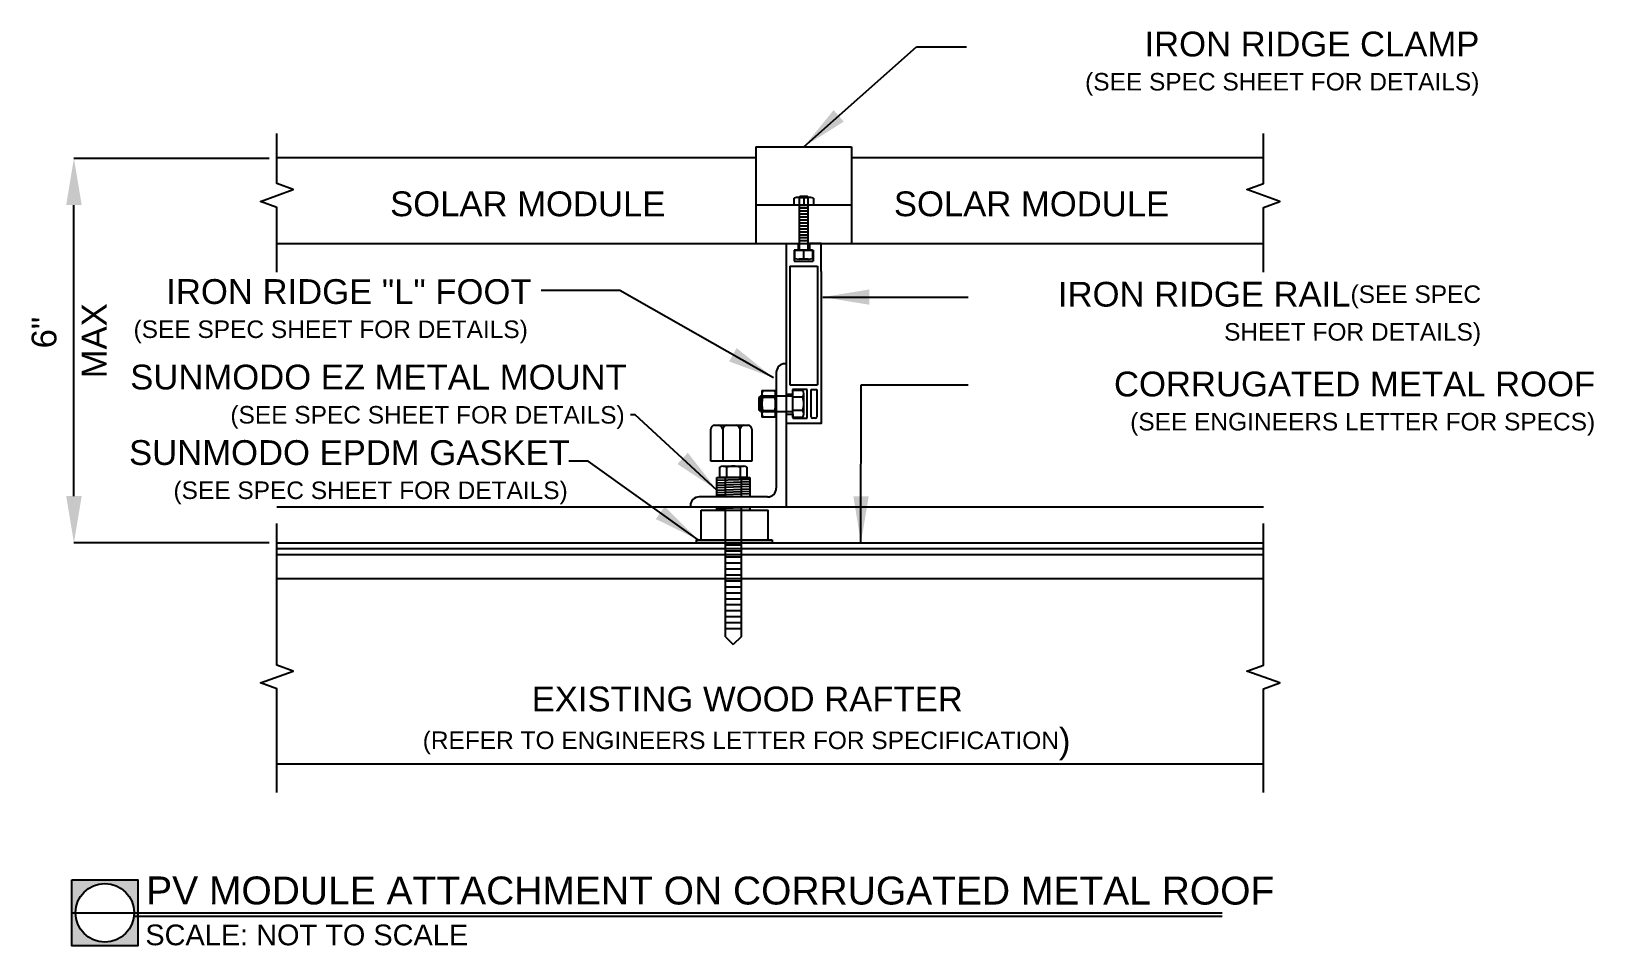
# Model space of a CAD drawing. Header units: feet. Extents: x 4340 to 4618, y 17057 to 17220.
import ezdxf

# ---------------------------------------------------------------- set-up
doc = ezdxf.new("R2010")
doc.units = ezdxf.units.FT
doc.header["$MEASUREMENT"] = 0
doc.layers.add('Z - ROOF', color=3, linetype='Continuous')
doc.layers.add('Z - TITLEBLOCK TXT', color=7, linetype='Continuous')
doc.styles.add('PAPER SPACE TXT', font='technic_.ttf', dxfattribs={"height": 0.125})
doc.styles.add('TITLE BBLOCK TEXT', font='ARIALUNI.TTF')
doc.dimstyles.new('PAPER SPACE', dxfattribs={"dimscale": 0, "dimtxt": 0.125, "dimasz": 0.125, "dimexe": 0, "dimexo": 0.020508, "dimgap": 0.041992, "dimtad": 1, "dimdec": 4, "dimzin": 3, "dimdsep": 46, "dimlunit": 4, "dimtxsty": 'PAPER SPACE TXT', "dimcen": 0.125, "dimclrd": 1, "dimclre": 1, "dimclrt": 7, "dimadec": 0, "dimazin": 0, "dimtfac": 1, "dimtdec": 4, "dimtofl": 0, "dimtmove": 2, "dimatfit": 3, "dimfxl": 1, "dimfrac": 2, "dimtolj": 1, "dimtzin": 0, "dimarcsym": 1})

msp = doc.modelspace()

# ---------------------------------------------------------------- hatches: boundary and pattern name
h = msp.add_hatch(color=6)
h.dxf.hatch_style = 1
h.paths.add_polyline_path([(4358.66, 17068.76), (4346.87, 17068.76), (4346.87, 17056.97), (4358.66, 17056.97)])
h.paths.add_polyline_path([(4358, 17062.86, -1), (4347.53, 17062.86, -1)], flags=16)

# ---------------------------------------------------------------- linework, layer by layer
for p, q in [((4468.9, 17199.53), (4468.9, 17182.29)), ((4468.9, 17199.53), (4485.93, 17199.53)), ((4485.93, 17199.53), (4485.93, 17182.29)), ((4485.93, 17189.11), (4468.9, 17189.11)), ((4476.4, 17182.31), (4476.4, 17181.07)), ((4478.43, 17182.31), (4478.43, 17181.07)), ((4476.4, 17181.07), (4475.72, 17181.07)), ((4475.72, 17181.07), (4475.72, 17179.15)), ((4475.72, 17179.15), (4479.11, 17179.15)), ((4478.43, 17181.07), (4479.11, 17181.07)), ((4479.11, 17181.07), (4479.11, 17179.15)), ((4474.95, 17178.25), (4479.89, 17178.25)), ((4474.95, 17178.25), (4474.95, 17157.04)), ((4479.89, 17178.25), (4479.89, 17157.04)), ((4474.95, 17157.04), (4479.89, 17157.04)), ((4475.44, 17155.35), (4474.32, 17155.35)), ((4477.42, 17156.23), (4475.44, 17156.23)), ((4475.44, 17156.23), (4475.44, 17155.35)), ((4478.05, 17156.23), (4477.42, 17156.23)), ((4478.05, 17151.11), (4478.05, 17156.23)), ((4478.77, 17156.23), (4479.73, 17156.23)), ((4478.77, 17151.37), (4478.77, 17156.23)), ((4479.73, 17156.23), (4479.73, 17151.37)), ((4474.32, 17151.83), (4475.47, 17151.83)), ((4475.47, 17151.83), (4475.47, 17151.11)), ((4475.47, 17151.11), (4478.05, 17151.11)), ((4479.47, 17151.11), (4479.03, 17151.11)), ((4457.2, 17135.5), (4457.2, 17135.28))]:
    msp.add_line(p, q)
at = {"color": 6}
for p, q in [((4383.42, 17197.62), (4468.9, 17197.62)), ((4485.93, 17197.62), (4559.4, 17197.62)), ((4383.42, 17182.29), (4559.4, 17182.29)), ((4383.42, 17128.89), (4559.4, 17128.89)), ((4383.42, 17126.76), (4559.4, 17126.76)), ((4383.42, 17122.51), (4559.4, 17122.51)), ((4346.87, 17062.86), (4552.06, 17062.86))]:
    msp.add_line(p, q, dxfattribs=at)
at = {"color": 1}
for p, q in [((4476.55, 17190.49), (4478.28, 17190.49)), ((4476.66, 17190.61), (4476.78, 17190.73)), ((4476.66, 17190.49), (4476.66, 17190.61)), ((4478.17, 17190.61), (4476.66, 17190.61)), ((4476.66, 17189.11), (4476.66, 17190.49)), ((4476.78, 17190.73), (4478.05, 17190.73)), ((4477.42, 17190.39), (4477.42, 17189.11)), ((4478.17, 17190.61), (4478.05, 17190.73)), ((4478.17, 17190.61), (4478.17, 17190.49)), ((4478.17, 17190.49), (4478.17, 17189.11)), ((4476.66, 17181.07), (4476.66, 17189.11)), ((4476.66, 17189.11), (4478.17, 17189.11)), ((4478.17, 17188.58), (4476.66, 17188.58)), ((4478.17, 17188.05), (4476.66, 17188.05)), ((4478.17, 17187.52), (4476.66, 17187.52)), ((4478.17, 17189.11), (4478.17, 17181.07)), ((4478.17, 17186.99), (4476.66, 17186.99)), ((4478.17, 17186.45), (4476.66, 17186.45)), ((4478.17, 17185.92), (4476.66, 17185.92)), ((4478.17, 17185.39), (4476.66, 17185.39)), ((4476.66, 17181.07), (4476.66, 17185.21)), ((4478.17, 17184.86), (4476.66, 17184.86)), ((4478.17, 17185.21), (4478.17, 17181.07)), ((4478.17, 17184.32), (4476.66, 17184.32)), ((4478.17, 17183.79), (4476.66, 17183.79)), ((4478.17, 17183.26), (4476.66, 17183.26)), ((4478.17, 17182.73), (4476.66, 17182.73)), ((4479.01, 17181.07), (4475.82, 17181.07)), ((4475.82, 17179.61), (4475.82, 17181.07)), ((4475.82, 17181.07), (4479.01, 17181.07)), ((4478.21, 17179.49), (4476.62, 17179.49)), ((4477.42, 17179.61), (4477.42, 17181.07)), ((4479.01, 17181.07), (4479.01, 17179.61)), ((4474.32, 17160.82), (4474.09, 17160.82)), ((4474.32, 17135.28), (4474.32, 17160.82)), ((4472.53, 17159.26), (4472.53, 17138.62)), ((4469.68, 17155.05), (4469.4, 17154.78)), ((4469.4, 17154.78), (4469.4, 17152.57)), ((4469.94, 17155.05), (4469.68, 17155.05)), ((4469.68, 17152.29), (4469.68, 17155.05)), ((4469.94, 17156.07), (4469.94, 17151.28)), ((4469.94, 17155.46), (4469.94, 17155.47)), ((4474.32, 17155.05), (4469.94, 17155.05)), ((4470.11, 17154.87), (4472.25, 17154.87)), ((4472.42, 17156.07), (4472.42, 17151.28)), ((4475.44, 17155.05), (4474.32, 17155.05)), ((4477.26, 17154.87), (4475.44, 17154.87)), ((4477.45, 17151.87), (4477.45, 17155.47)), ((4469.68, 17152.29), (4469.4, 17152.57)), ((4469.68, 17152.29), (4469.94, 17152.29)), ((4469.94, 17152.29), (4474.32, 17152.29)), ((4469.94, 17151.88), (4469.94, 17151.88)), ((4470.11, 17152.47), (4472.25, 17152.47)), ((4474.32, 17152.29), (4475.44, 17152.29)), ((4477.26, 17152.47), (4475.44, 17152.47)), ((4463.05, 17142.56), (4466.68, 17142.56)), ((4463.47, 17137.06), (4463.47, 17140.52)), ((4463.65, 17142.36), (4463.65, 17140.52)), ((4466.08, 17142.36), (4466.08, 17140.52)), ((4466.26, 17140.52), (4466.26, 17137.06)), ((4470.97, 17137.06), (4458.76, 17137.06)), ((4463.47, 17132.35), (4463.47, 17135.28)), ((4466.26, 17135.28), (4466.26, 17132.35)), ((4463.47, 17112.12), (4463.47, 17132.35)), ((4466.26, 17132.35), (4466.26, 17112.12)), ((4383.42, 17127.83), (4559.4, 17127.83)), ((4466.26, 17128.42), (4463.47, 17128.42)), ((4466.26, 17127.35), (4463.47, 17127.35)), ((4466.26, 17126.29), (4463.47, 17126.29)), ((4466.26, 17125.23), (4463.47, 17125.23)), ((4466.26, 17124.16), (4463.47, 17124.16)), ((4466.26, 17123.1), (4463.47, 17123.1)), ((4466.26, 17122.03), (4463.47, 17122.03)), ((4466.26, 17120.97), (4463.47, 17120.97)), ((4466.26, 17119.9), (4463.47, 17119.9)), ((4466.26, 17118.84), (4463.47, 17118.84)), ((4466.26, 17117.78), (4463.47, 17117.78)), ((4466.26, 17116.71), (4463.47, 17116.71)), ((4466.26, 17115.65), (4463.47, 17115.65)), ((4466.26, 17114.58), (4463.47, 17114.58)), ((4466.26, 17113.52), (4463.47, 17113.52)), ((4463.47, 17112.12), (4464.86, 17110.72)), ((4466.26, 17112.12), (4464.86, 17110.72)), ((4383.42, 17089.44), (4559.4, 17089.44))]:
    msp.add_line(p, q, dxfattribs=at)
at = {"color": 3}
for p, q in [((4460.85, 17144.39), (4460.85, 17149.14)), ((4461.53, 17149.87), (4467.5, 17149.87)), ((4462.96, 17149.14), (4462.96, 17143.41)), ((4466.05, 17149.14), (4466.05, 17143.41)), ((4468.18, 17149.14), (4468.18, 17143.41)), ((4460.85, 17143.41), (4460.85, 17144.39)), ((4468.18, 17143.41), (4460.85, 17143.41)), ((4461.91, 17137.06), (4461.91, 17140.52)), ((4461.91, 17140.52), (4467.83, 17140.52)), ((4461.91, 17140.02), (4467.83, 17140.25)), ((4461.91, 17139.59), (4467.83, 17139.81)), ((4467.83, 17140.52), (4467.83, 17137.06)), ((4461.91, 17137.86), (4467.83, 17138.08)), ((4461.91, 17137.43), (4467.83, 17137.65)), ((4461.92, 17139.16), (4467.85, 17139.38)), ((4461.94, 17138.72), (4467.86, 17138.95)), ((4461.94, 17138.29), (4467.86, 17138.52)), ((4463.73, 17137.06), (4467.85, 17137.22)), ((4459.12, 17129.41), (4459.12, 17134.67)), ((4459.12, 17134.67), (4471.05, 17134.67)), ((4461.91, 17134.67), (4461.91, 17135.28)), ((4461.91, 17134.98), (4467.83, 17135.2)), ((4467.83, 17135.28), (4467.83, 17134.67)), ((4471.05, 17129.41), (4471.05, 17134.67)), ((4458.32, 17128.89), (4458.32, 17129.41)), ((4458.32, 17129.41), (4459.12, 17129.41)), ((4471.79, 17128.89), (4458.32, 17128.89)), ((4459.12, 17129.41), (4471.05, 17129.41)), ((4471.05, 17129.41), (4471.79, 17129.41)), ((4471.79, 17129.41), (4471.79, 17128.89))]:
    msp.add_line(p, q, dxfattribs=at)
at = {"color": 9}
msp.add_line((4383.42, 17135.28), (4559.4, 17135.28), dxfattribs=at)
at = {"color": 1}
for points in [[(4479.14, 17190.39), (4479.14, 17189.11), (4475.69, 17189.11), (4475.69, 17190.39)], [(4469.94, 17156.07), (4472.42, 17156.07)], [(4477.26, 17156.07), (4475.44, 17156.07), (4475.44, 17151.28), (4477.26, 17151.28)], [(4472.42, 17151.28), (4469.94, 17151.28)], [(4467.29, 17142.36), (4467.29, 17140.52), (4462.44, 17140.52), (4462.44, 17142.36)]]:
    msp.add_lwpolyline(points, dxfattribs=at)
for points in [[(4474.32, 17177.29), (4474.32, 17182.29), (4476.4, 17182.29)], [(4480.51, 17177.29), (4480.51, 17182.29), (4478.43, 17182.29)], [(4474.32, 17155.35), (4474.32, 17177.29)], [(4480.51, 17177.29), (4480.51, 17150.18), (4474.32, 17150.18), (4474.32, 17151.83)]]:
    msp.add_lwpolyline(points)
at = {"color": 6}
msp.add_lwpolyline([(4346.87, 17068.76), (4358.66, 17068.76), (4358.66, 17056.97), (4346.87, 17056.97)], close=True, dxfattribs=at)
msp.add_circle((4352.76, 17062.86), 5.23, dxfattribs=at)
at = {"color": 1}
for centre, radius, start, end in [((4476.55, 17186.89), 3.6, 76.1061, 103.8939), ((4478.28, 17186.89), 3.6, 76.1061, 103.8939), ((4476.62, 17182.2), 2.71, 252.8487, 287.1513), ((4478.21, 17182.2), 2.71, 252.8487, 287.1513), ((4474.09, 17159.26), 1.56, 90, 180), ((4471.1, 17155.47), 1.16, 149.0201, 210.9799), ((4474.34, 17153.67), 4.4, 164.2217, 195.7782), ((4471.25, 17155.47), 1.16, 329.0201, 30.9799), ((4468.01, 17153.67), 4.4, 344.2218, 15.7783), ((4476.43, 17155.47), 1.02, 324.1655, 35.8345), ((4473.65, 17153.67), 3.8, 341.6338, 18.3662), ((4471.1, 17151.88), 1.16, 149.0201, 210.9799), ((4471.25, 17151.88), 1.16, 329.0201, 30.9799), ((4476.43, 17151.88), 1.02, 324.1654, 35.8346), ((4463.05, 17141.52), 1.03, 54.1654, 125.8346), ((4464.86, 17138.72), 3.84, 71.6338, 108.3662), ((4466.68, 17141.52), 1.03, 54.1655, 125.8345), ((4458.76, 17135.5), 1.56, 90, 180), ((4470.97, 17138.62), 1.56, 270, 0)]:
    msp.add_arc(centre, radius, start, end, dxfattribs=at)
for centre, start, end in [((4479.03, 17151.37), 180, 270), ((4479.47, 17151.37), 270, 0)]:
    msp.add_arc(centre, 0.258, start, end)
at = {"color": 3}
for centre, start, end in [((4461.64, 17149.08), 98.1995, 175.7472), ((4462.17, 17149.08), 4.2528, 81.8005), ((4463.75, 17149.08), 98.1995, 175.7472), ((4465.26, 17149.08), 4.2528, 81.8005), ((4466.84, 17149.08), 98.1995, 175.7472), ((4467.39, 17149.08), 4.2528, 81.8005)]:
    msp.add_arc(centre, 0.794, start, end, dxfattribs=at)
at = {"layer": 'Z - ROOF', "color": 7, "linetype": 'Continuous', "flags": 128}
for points in [[(4383.42, 17177.16), (4383.42, 17188.73), (4380.5, 17189.8), (4386.34, 17191.92), (4383.42, 17192.99), (4383.42, 17201.93)], [(4559.4, 17177.16), (4559.4, 17188.73), (4562.32, 17189.8), (4556.48, 17191.92), (4559.4, 17192.99), (4559.4, 17201.93)], [(4383.42, 17084.3), (4383.42, 17102.79), (4380.5, 17103.86), (4386.34, 17105.98), (4383.42, 17107.05), (4383.42, 17132.31)], [(4559.4, 17084.3), (4559.4, 17102.79), (4562.32, 17103.86), (4556.48, 17105.98), (4559.4, 17107.05), (4559.4, 17132.31)]]:
    msp.add_lwpolyline(points, dxfattribs=at)
at = {"layer": 'Z - TITLEBLOCK TXT', "color": 1}
for p, q in [((4382.06, 17197.46), (4347.25, 17197.46)), ((4347.25, 17137.22), (4347.25, 17189.13)), ((4382.06, 17128.89), (4347.25, 17128.89))]:
    msp.add_line(p, q, dxfattribs=at)
at = {"layer": 'Z - TITLEBLOCK TXT', "color": 251, "linetype": 'Continuous'}
msp.add_line((4358, 17062.27), (4552.06, 17062.27), dxfattribs=at)
at = {"layer": 'Z - TITLEBLOCK TXT', "color": 1}
for points in [[(4345.86, 17189.13), (4348.64, 17189.13), (4347.25, 17197.46)], [(4345.86, 17137.22), (4348.64, 17137.22), (4347.25, 17128.89)]]:
    msp.add_solid(points, dxfattribs=at)

# ---------------------------------------------------------------- texts
at = {"layer": 'Z - TITLEBLOCK TXT', "color": 7, "style": 'TITLE BBLOCK TEXT'}
for s, insert, char_height, width, attachment_point, rotation in [('\\A1;\\pt646.82;IRON RIDGE CLAMP\\P{\\H0.7063x;(SEE SPEC SHEET FOR DETAILS)}', (4597.93, 17220.09), 4.4236, 90.2629, 3, 0.0114), ('\\A1;\\pt646.82;SOLAR MODULE', (4403.64, 17191.57), 4.4236, 111.7592, 1, 359.9886), ('\\A1;\\pt646.82;SOLAR MODULE', (4493.5, 17191.57), 4.4236, 111.7592, 1, 359.9886), ('\\A1;\\pi8.3106,t655.13;IRON RIDGE "L" FOOT \\P\\pi2.4721,t649.29;{\\H0.7063x;(SEE SPEC SHEET FOR DETAILS)}', (4355.41, 17175.92), 4.4236, 72.7668, 1, 359.9886), ('\\A1;\\pt646.82;IRON RIDGE RAIL{\\H0.7063x;(SEE SPEC SHEET FOR DETAILS)}', (4598.23, 17175.45), 4.4236, 90.2629, 3, 0.0114), ('\\A1;MAX', (4348.64, 17158.22), 4.424, 72.7668, 1, 89.9886), ('\\A1;6"', (4339.7, 17163.56), 4.424, 72.7668, 1, 89.9886), ('\\A1;\\pi8.9591,t655.78;SUNMODO EZ METAL MOUNT \\P\\pi26.829,t673.65;{\\H0.7063x;(SEE SPEC SHEET FOR DETAILS)}', (4348.33, 17160.66), 4.4236, 97.1236, 1, 359.9886), ('\\A1;\\pt646.82;CORRUGATED METAL ROOF\\P{\\H0.7063x;(SEE ENGINEERS LETTER FOR SPECS)}', (4618.58, 17159.43), 4.4236, 110.3687, 3, 0.0114), ('\\A1;\\pi3.0995,t649.92;SUNMODO EPDM GASKET \\P\\pi11.021,t657.84;{\\H0.7063x;(SEE SPEC SHEET FOR DETAILS)}', (4353.98, 17147.19), 4.4236, 81.3155, 1, 359.9886), ('\\A1;\\pi26.895,t673.72;EXISTING WOOD RAFTER\\P\\pi7.4608,t654.28;{\\H0.7063x;(REFER TO ENGINEERS LETTER FOR SPECIFICATION})', (4402, 17103.23), 4.4236, 130.138, 1, 359.9886), ('PV MODULE ATTACHMENT ON CORRUGATED METAL ROOF', (4360.13, 17069.33), 4.9766, 204.3044, 1, 359.9886), ('SCALE: NOT TO SCALE', (4359.98, 17060.75), 3.6907, 80.1638, 1, 359.9886)]:
    msp.add_mtext(s, dxfattribs=dict(at, insert=insert, char_height=char_height, width=width, attachment_point=attachment_point, rotation=rotation))

# ---------------------------------------------------------------- leaders
at = {"layer": 'Z - ROOF'}
for points in [[(4477.42, 17199.53), (4497.55, 17217.35), (4506.43, 17217.35)], [(4472.02, 17158.3), (4444.64, 17173.91), (4430.61, 17173.91)], [(4480.81, 17172.71), (4506.73, 17172.71)], [(4487.62, 17128.85), (4487.69, 17157.07), (4506.73, 17157.07)], [(4461.94, 17138.29), (4447.38, 17151.7), (4446.51, 17151.7)], [(4458.61, 17129.39), (4438.96, 17143.41), (4435.5, 17143.41)]]:
    msp.add_leader(points, dimstyle='PAPER SPACE', override={"dimscale": 66.653699, "dimtad": 0}, dxfattribs=at)

doc.saveas('drawing.dxf')
